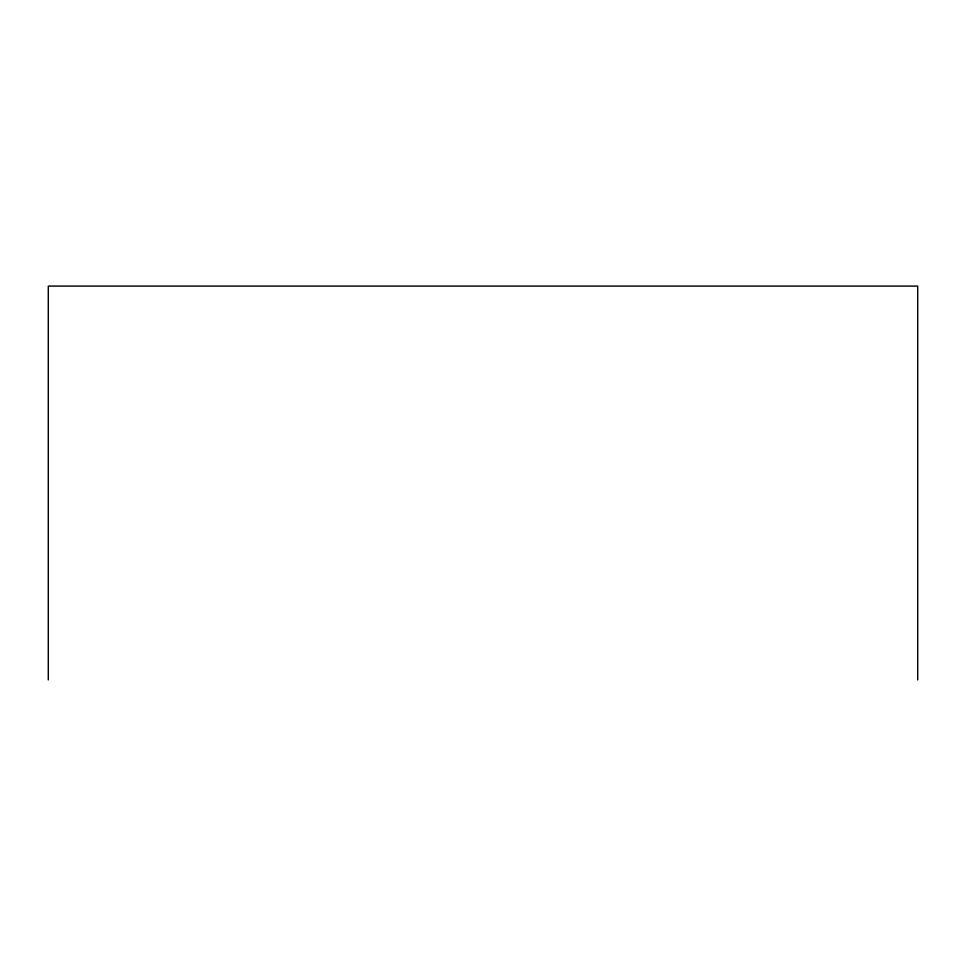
<?xml version="1.0" encoding="UTF-8"?>
<svg xmlns="http://www.w3.org/2000/svg" width="966" height="966" viewBox="0 0 966 966"><rect width="100%" height="100%" fill="white"/><g stroke="black" fill="none" stroke-linecap="round" stroke-linejoin="round"><path stroke-width="1.45" d="M917.7 679.907L917.7 286.093L48.3 286.093L48.3 679.907"/></g></svg>
